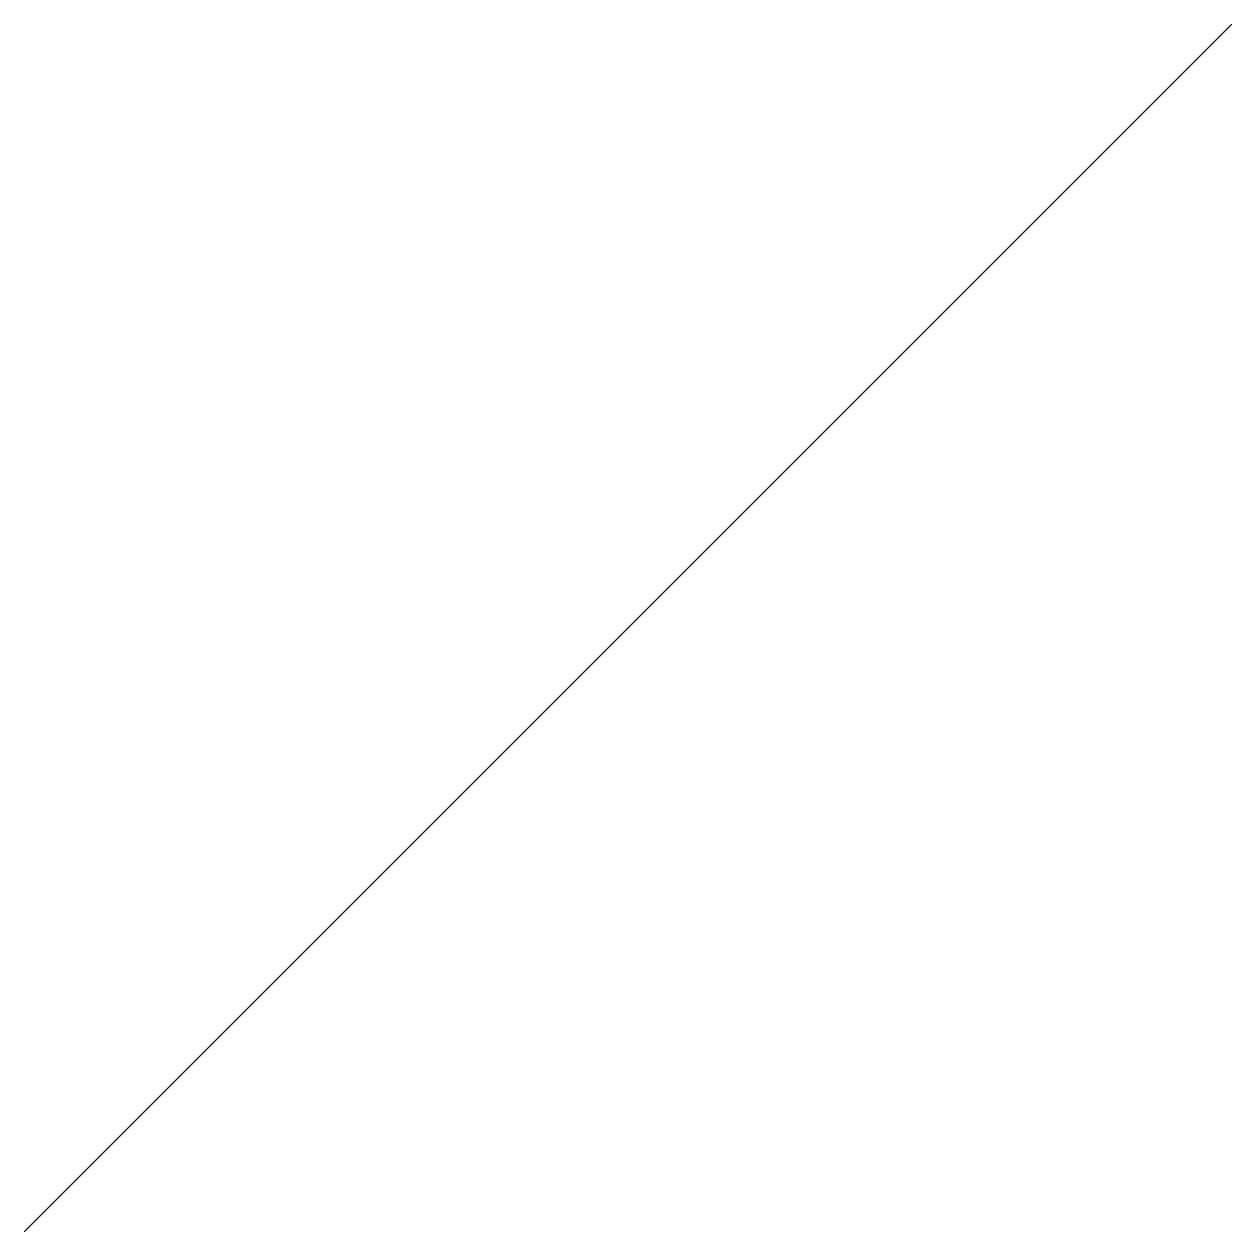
# Model space of a CAD drawing. Extents: x 0 to 100, y 0 to 100.
import ezdxf

# ---------------------------------------------------------------- set-up
doc = ezdxf.new("R2010")
doc.units = 0
doc.layers.get('0').update_dxf_attribs({"linetype": 'CONTINUOUS', "lineweight": 25})

msp = doc.modelspace()

# ---------------------------------------------------------------- linework, layer by layer
for p, q in [((0, 0), (100, 100)), ((100, 100), (80, 80))]:
    msp.add_line(p, q)

doc.saveas('drawing.dxf')
